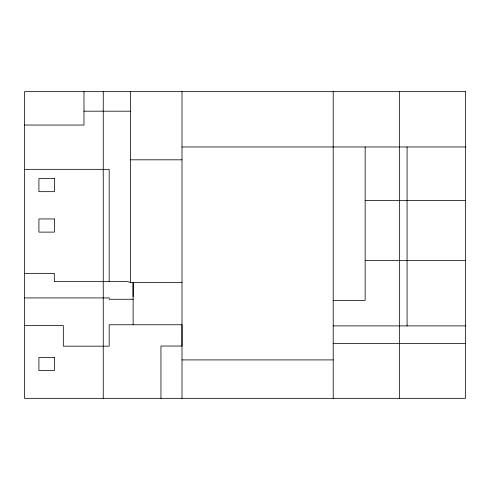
<?xml version="1.0" encoding="UTF-8"?>
<svg xmlns="http://www.w3.org/2000/svg" width="490" height="490" viewBox="0 0 490 490"><rect width="100%" height="100%" fill="white"/><g stroke="black" fill="none" stroke-linecap="round" stroke-linejoin="round"><path stroke-width="0.73" d="M133.115 324.76L133.115 282.546M83.974 111.187L130.591 111.187M24.5 125.048L83.974 125.048L83.974 91.661M182.004 146.969L465.5 146.969M130.591 159.82L182.004 159.82M24.5 169.338L109.172 169.338L109.172 281.621M365.154 200.526L465.5 200.526M365.154 260.582L465.5 260.582M24.5 273.353L54.304 273.353L54.304 281.621L128.074 281.621L129.96 282.546L182.004 282.546M24.5 297.926L109.209 297.926L109.209 299.268L133.115 299.268M333.2 300.388L365.154 300.388L365.154 146.969M24.5 325.617L63.32 325.617L63.32 346.179L109.172 346.179L109.172 324.76L182.004 324.76L181.998 346.044L160.953 346.044L160.953 398.339M333.2 325.893L465.5 325.893M333.2 343.533L465.5 343.533M182.004 359.911L333.2 359.911M407.074 146.969L407.074 325.893M399.35 91.661L399.35 398.339M333.2 91.661L333.2 398.339M182.004 91.661L182.004 398.339M133.115 283.263L133.115 296.536M130.591 91.661L130.591 282.546M103.249 91.661L103.249 398.339M465.5 91.661L24.5 91.661L24.5 398.339L465.5 398.339L465.5 91.661M54.384 178.501L38.912 178.501L38.912 191.67L54.384 191.67L54.384 178.501M54.384 218.95L38.912 218.95L38.912 232.119L54.384 232.119L54.384 218.95M54.384 357.43L38.912 357.43L38.912 370.593L54.384 370.593L54.384 357.43"/></g></svg>
